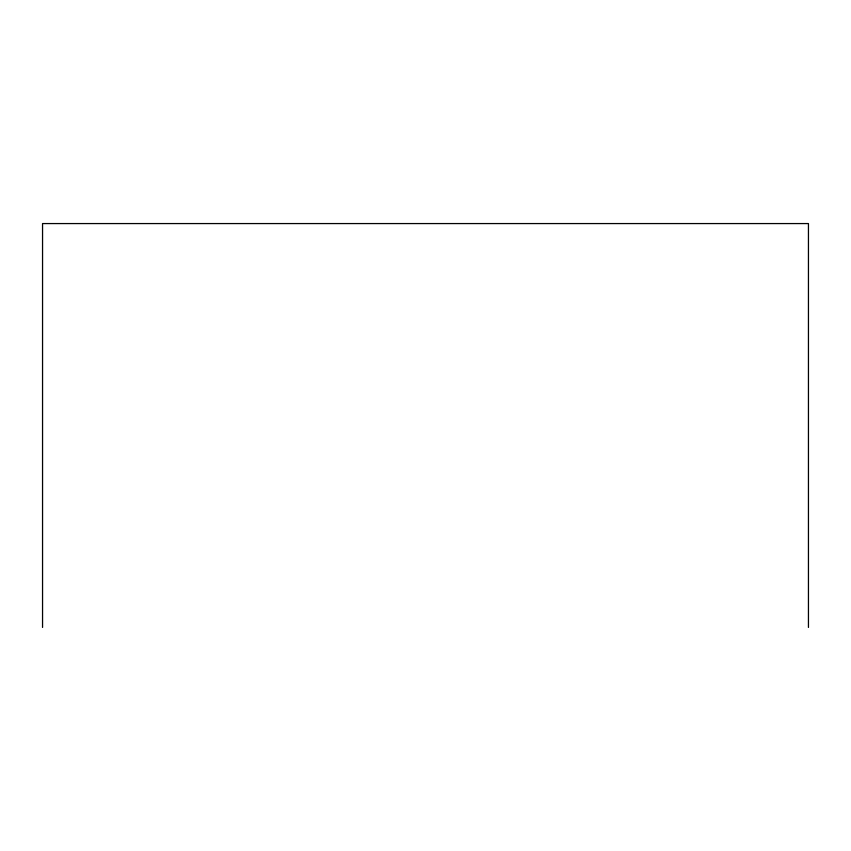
<?xml version="1.0" encoding="UTF-8"?>
<svg xmlns="http://www.w3.org/2000/svg" width="851" height="851" viewBox="0 0 851 851"><rect width="100%" height="100%" fill="white"/><g stroke="black" fill="none" stroke-linecap="round" stroke-linejoin="round"><path stroke-width="1.28" d="M808.45 627.432L808.45 223.568L42.55 223.568L42.55 627.432"/></g></svg>
